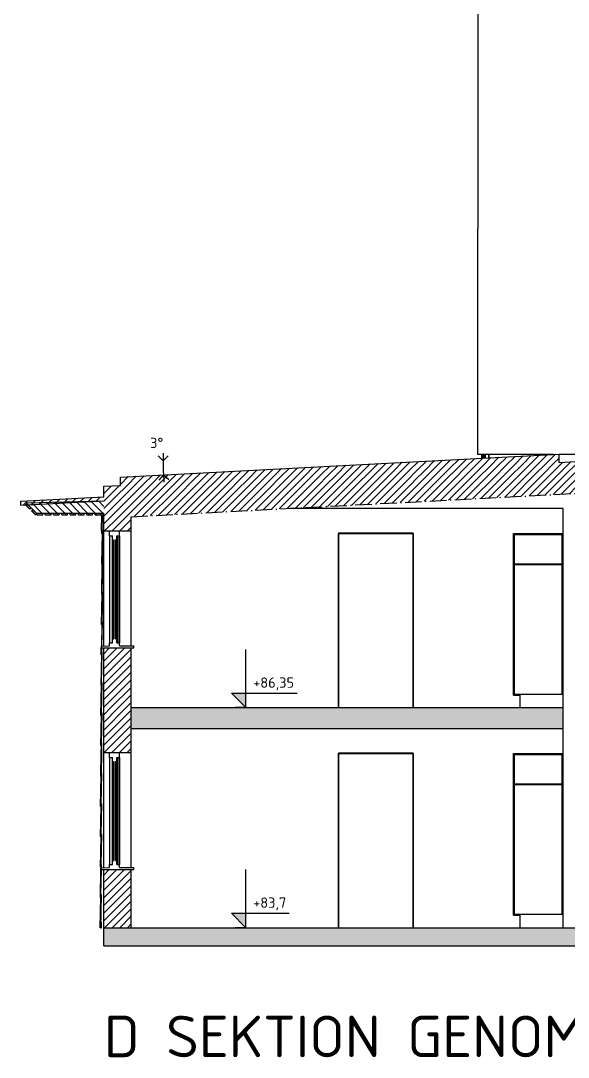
# Model space of a CAD drawing. Header units: millimetres. Extents: x 15 to 2176, y 3 to 641.
# Drawn here: x 1624.4 to 1756.2, y 3.3 to 252.9 of the extents above; entities that cross this region are included whole.
import ezdxf
from ezdxf.xclip import XClip

# ---------------------------------------------------------------- set-up
doc = ezdxf.new("R2010")
doc.units = ezdxf.units.MM
doc.header["$MEASUREMENT"] = 0
doc.header["$XCLIPFRAME"] = 0
doc.set_wipeout_variables(frame=1)
doc.linetypes.add('A_PSTRECK_4', pattern=[6, 4, -0.875, 0.25, -0.875])
doc.linetypes.add('Wipeout_Contour', pattern=[1000, 0, -1000])
for name, color, linetype in [('_Atmosfär- & Solljus', 7, 'Continuous'), ('A--------D3', 1, 'Continuous'), ('A--------P-', 7, 'Continuous'), ('A-01SB-----', 3, 'Continuous'), ('A-01SC-----', 7, 'Continuous'), ('A-01SC-----Ytterväggar2', 7, 'Continuous'), ('A-01SF-----', 7, 'Continuous'), ('A-01SG-----', 1, 'Continuous'), ('A-01SJ-----', 1, 'Continuous'), ('A-43E------', 1, 'A_PSTRECK_4'), ('A-45B------', 1, 'Continuous'), ('A-46---B---', 1, 'Continuous')]:
    doc.layers.add(name, color=color, linetype=linetype)
doc.styles.add('ISO', font='')
doc.styles.get('ISO').set_extended_font_data('ISOCPEUR')
pattern_1 = [(135, (2027.9658, 92.4741), (0.9192388, 0.9192388), [])]
pattern_2 = [(45, (2027.9658, 92.4741), (-0.9192388, 0.9192388), [])]
pattern_3 = [(0, (2027.966, 92.474), (0, 5.19615), [0.5, -2.5]), (0, (2029.466, 95.072), (0, 5.19615), [0.5, -2.5]), (60, (2027.966, 92.474), (-4.5, 2.598076), [0.5, -2.5]), (60, (2030.966, 92.474), (-4.5, 2.598076), [0.5, -2.5]), (120, (2028.466, 92.474), (4.5, 2.598076), [0.5, -2.5]), (120, (2031.466, 92.474), (4.5, 2.598076), [0.5, -2.5]), (0, (2027.9658, 92.9741), (0, 1), [0, -1, 0, -1.5]), (45, (2028.4658, 92.9741), (-0.7071068, 0.7071068), [0, -0.75, 0, -1.25])]

# ---------------------------------------------------------------- blocks, each defined once
blk = doc.blocks.new('Drawing_4_4', base_point=(1874.47, 329.56))
at = {"layer": 'A--------D3', "linetype": 'Continuous'}
for points in [[(1678.58, 87.47), (1678.58, 90.97), (1675.08, 90.97)], [(1678.58, 34.47), (1678.58, 37.97), (1675.08, 37.97)]]:
    blk.add_hatch(color=256, dxfattribs=at).paths.add_polyline_path(points)
at = {"layer": 'A-01SF-----', "linetype": 'Continuous'}
h = blk.add_hatch(dxfattribs=at)
h.set_pattern_fill('BETONG__STD__0004', color=256, style=0, pattern_type=2)
h.set_pattern_definition(pattern_3)
h.paths.add_polyline_path([(1754.97, 82.47), (1754.97, 87.47), (1650.97, 87.47), (1650.97, 82.47)])
h = blk.add_hatch(dxfattribs=at)
h.set_pattern_fill('BETONG__STD__0004', color=256, style=0, pattern_type=2)
h.set_pattern_definition(pattern_3)
h.paths.add_polyline_path([(1757.97, 30.07), (1757.97, 34.47), (1644.37, 34.47), (1644.37, 30.07)])
at = {"layer": 'A-01SG-----', "linetype": 'Continuous'}
h = blk.add_hatch(dxfattribs=at)
h.set_pattern_fill('TEGEL__STD__0004', color=256, style=0, pattern_type=2)
h.set_pattern_definition(pattern_2)
h.paths.add_polyline_path([(1757.97, 146.75), (1644.37, 140.8), (1644.37, 138.07), (1757.97, 144.03)])
h = blk.add_hatch(dxfattribs=at)
h.set_pattern_fill('TEGEL__STD__0004', color=256, style=0, pattern_type=2)
h.set_pattern_definition(pattern_2)
h.paths.add_polyline_path([(1624.37, 137.17), (1624.41, 136.27), (1644.37, 137.31), (1644.37, 138.22)])
h = blk.add_hatch(dxfattribs=at)
h.set_pattern_fill('TEGEL__STD__0004', color=256, style=0, pattern_type=2)
h.set_pattern_definition(pattern_1)
h.paths.add_polyline_path([(1644.37, 134.34), (1644.37, 137.31), (1625.65, 136.82), (1628.13, 134.34)])
h = blk.add_hatch(dxfattribs=at)
h.set_pattern_fill('TEGEL__STD__0004', color=256, style=0, pattern_type=2)
h.set_pattern_definition(pattern_1)
h.paths.add_polyline_path([(1626.53, 135.3), (1626.84, 135.61), (1625.85, 136.6), (1625.54, 136.29)])
h = blk.add_hatch(dxfattribs=at)
h.set_pattern_fill('TEGEL__STD__0004', color=256, style=0, pattern_type=2)
h.set_pattern_definition(pattern_1)
h.paths.add_polyline_path([(1627.94, 133.88), (1628.25, 134.2), (1628.12, 134.32), (1627.26, 135.19), (1626.95, 134.87)])
h = blk.add_hatch(dxfattribs=at)
h.set_pattern_fill('TEGEL__STD__0004', color=256, style=0, pattern_type=2)
h.set_pattern_definition(pattern_1)
h.paths.add_polyline_path([(1629.65, 133.88), (1629.65, 134.32), (1628.25, 134.32), (1628.25, 134.2), (1628.25, 133.88)])
h = blk.add_hatch(dxfattribs=at)
h.set_pattern_fill('TEGEL__STD__0004', color=256, style=0, pattern_type=2)
h.set_pattern_definition(pattern_1)
h.paths.add_polyline_path([(1631.65, 133.88), (1631.65, 134.32), (1630.25, 134.32), (1630.25, 133.88)])
h = blk.add_hatch(dxfattribs=at)
h.set_pattern_fill('TEGEL__STD__0004', color=256, style=0, pattern_type=2)
h.set_pattern_definition(pattern_1)
h.paths.add_polyline_path([(1633.65, 133.88), (1633.65, 134.32), (1632.25, 134.32), (1632.25, 133.88)])
h = blk.add_hatch(dxfattribs=at)
h.set_pattern_fill('TEGEL__STD__0004', color=256, style=0, pattern_type=2)
h.set_pattern_definition(pattern_1)
h.paths.add_polyline_path([(1635.65, 133.88), (1635.65, 134.32), (1634.25, 134.32), (1634.25, 133.88)])
h = blk.add_hatch(dxfattribs=at)
h.set_pattern_fill('TEGEL__STD__0004', color=256, style=0, pattern_type=2)
h.set_pattern_definition(pattern_1)
h.paths.add_polyline_path([(1637.65, 133.88), (1637.65, 134.32), (1636.25, 134.32), (1636.25, 133.88)])
h = blk.add_hatch(dxfattribs=at)
h.set_pattern_fill('TEGEL__STD__0004', color=256, style=0, pattern_type=2)
h.set_pattern_definition(pattern_1)
h.paths.add_polyline_path([(1639.65, 133.88), (1639.65, 134.32), (1638.25, 134.32), (1638.25, 133.88)])
h = blk.add_hatch(dxfattribs=at)
h.set_pattern_fill('TEGEL__STD__0004', color=256, style=0, pattern_type=2)
h.set_pattern_definition(pattern_1)
h.paths.add_polyline_path([(1641.65, 133.88), (1641.65, 134.32), (1640.25, 134.32), (1640.25, 133.88)])
h = blk.add_hatch(dxfattribs=at)
h.set_pattern_fill('TEGEL__STD__0004', color=256, style=0, pattern_type=2)
h.set_pattern_definition(pattern_1)
h.paths.add_polyline_path([(1643.65, 133.88), (1643.65, 134.32), (1642.25, 134.32), (1642.25, 133.88)])
at = {"layer": 'A-43E------', "linetype": 'Continuous'}
h = blk.add_hatch(dxfattribs=at)
h.set_pattern_fill('TEGEL__STD__0004', color=256, style=0, pattern_type=2)
h.set_pattern_definition(pattern_2)
h.paths.add_polyline_path([(1757.99, 144.03), (1644.37, 138.07), (1644.37, 133.13), (1757.99, 139.08)])
at = {"layer": 'A-45B------', "linetype": 'Continuous'}
h = blk.add_hatch(dxfattribs=at)
h.set_pattern_fill('TEGEL__STD__0004', color=256, style=0, pattern_type=2)
h.set_pattern_definition(pattern_2)
h.paths.add_polyline_path([(1648.37, 143.01), (1648.37, 141.01), (1753.97, 146.54), (1753.97, 148.55)])
at = {"layer": '_Atmosfär- & Solljus'}
for p, q in [((1658.63, 146.93), (1657.44, 148.14)), ((1658.63, 146.93), (1659.84, 148.12)), ((1658.72, 143.55), (1657.59, 142.28)), ((1658.72, 143.55), (1659.99, 142.43))]:
    blk.add_line(p, q, dxfattribs=at)
for start, end in [(178.4017, 180), (180, 183), (183, 184.5983)]:
    blk.add_arc((1723.16, 146.93), 64.53, start, end, dxfattribs=at)
at = {"layer": 'A--------D3'}
for p, q in [((1678.58, 87.47), (1678.58, 101.47)), ((1678.58, 87.47), (1675.08, 90.97)), ((1675.08, 90.97), (1678.58, 90.97)), ((1678.58, 90.97), (1690.89, 90.97)), ((1678.58, 87.47), (1675.95, 87.47)), ((1678.58, 87.47), (1681.2, 87.47)), ((1678.58, 34.47), (1678.58, 48.47)), ((1678.58, 34.47), (1675.08, 37.97)), ((1675.08, 37.97), (1678.58, 37.97)), ((1678.58, 37.97), (1688.99, 37.97)), ((1678.58, 34.47), (1675.95, 34.47)), ((1678.58, 34.47), (1681.2, 34.47))]:
    blk.add_line(p, q, dxfattribs=at)
at = {"layer": 'A-01SB-----'}
for p, q in [((1754.97, 135.47), (1689.13, 135.47)), ((1754.97, 129.43), (1754.97, 135.47)), ((1718.85, 129.47), (1700.85, 129.47)), ((1700.85, 129.47), (1700.85, 87.47)), ((1700.87, 87.47), (1700.87, 129.45)), ((1700.87, 129.45), (1718.83, 129.45)), ((1718.83, 129.45), (1718.83, 87.47)), ((1718.85, 87.47), (1718.85, 129.47)), ((1754.97, 76.43), (1754.97, 82.47)), ((1718.85, 76.47), (1700.85, 76.47)), ((1700.85, 76.47), (1700.85, 34.47)), ((1700.87, 34.47), (1700.87, 76.45)), ((1700.87, 76.45), (1718.83, 76.45)), ((1718.83, 76.45), (1718.83, 34.47)), ((1718.85, 34.47), (1718.85, 76.47))]:
    blk.add_line(p, q, dxfattribs=at)
at = {"layer": 'A-01SC-----'}
for p, q in [((1644.37, 130.07), (1644.37, 133.13)), ((1650.97, 130.07), (1650.97, 133.47)), ((1644.37, 102.3), (1644.37, 130.07)), ((1650.97, 102.37), (1650.97, 130.07)), ((1651.57, 101.87), (1651.57, 102.37)), ((1643.77, 101.87), (1643.77, 102.27)), ((1644.37, 87.47), (1644.37, 101.87)), ((1650.97, 87.47), (1650.97, 101.87)), ((1644.37, 76.67), (1644.37, 87.47)), ((1650.97, 76.67), (1650.97, 87.47)), ((1644.37, 48.9), (1644.37, 76.67)), ((1650.97, 48.97), (1650.97, 76.67)), ((1643.77, 48.47), (1643.77, 48.87)), ((1644.37, 34.47), (1644.37, 48.47)), ((1650.97, 34.47), (1650.97, 48.47)), ((1651.57, 48.47), (1651.57, 48.97)), ((1644.37, 34.47), (1650.97, 34.47))]:
    blk.add_line(p, q, dxfattribs=at)
at = {"layer": 'A-01SC-----Ytterväggar2'}
for p, q in [((1734.37, 257.27), (1734.37, 202.87)), ((1734.37, 148.47), (1734.37, 202.87)), ((1752.61, 148.47), (1734.37, 148.47)), ((1757.97, 148.47), (1753.97, 148.47)), ((1643.83, 130.07), (1643.91, 133.92)), ((1644.04, 133.91), (1643.91, 133.92)), ((1643.96, 130.07), (1644.04, 133.91)), ((1643.83, 130.07), (1643.82, 129.39)), ((1643.83, 130.07), (1643.96, 130.07)), ((1644.09, 129.99), (1643.94, 122.69)), ((1643.96, 130.07), (1643.96, 129.99)), ((1644.09, 129.99), (1643.96, 129.99)), ((1643.95, 129.39), (1643.79, 122.09)), ((1643.95, 129.39), (1643.82, 129.39)), ((1644.07, 122.69), (1643.91, 115.39)), ((1644.07, 122.69), (1643.94, 122.69)), ((1643.92, 122.09), (1643.77, 114.79)), ((1643.92, 122.09), (1643.79, 122.09)), ((1644.04, 115.38), (1643.89, 108.09)), ((1644.04, 115.38), (1643.91, 115.39)), ((1643.9, 114.79), (1643.75, 107.49)), ((1643.9, 114.79), (1643.77, 114.79)), ((1643.88, 107.49), (1643.75, 107.49)), ((1643.88, 107.49), (1643.77, 102.27)), ((1644.02, 108.08), (1643.89, 108.09)), ((1643.9, 102.28), (1644.02, 108.08)), ((1643.7, 92.89), (1643.85, 100.19)), ((1643.72, 100.19), (1643.76, 101.87)), ((1643.85, 100.19), (1643.72, 100.19)), ((1643.77, 102.25), (1643.76, 101.87)), ((1643.76, 101.87), (1643.77, 101.87)), ((1643.84, 93.48), (1643.99, 100.78)), ((1643.86, 100.79), (1643.89, 101.87)), ((1643.99, 100.78), (1643.86, 100.79)), ((1643.68, 85.59), (1643.83, 92.88)), ((1643.83, 92.88), (1643.7, 92.89)), ((1643.82, 86.18), (1643.97, 93.48)), ((1643.97, 93.48), (1643.84, 93.48)), ((1643.65, 78.28), (1643.8, 85.58)), ((1643.8, 85.58), (1643.68, 85.59)), ((1643.79, 78.88), (1643.95, 86.18)), ((1643.95, 86.18), (1643.82, 86.18)), ((1643.78, 78.28), (1643.65, 78.28)), ((1643.75, 76.67), (1643.78, 78.28)), ((1643.92, 78.88), (1643.79, 78.88)), ((1643.88, 76.67), (1643.92, 78.88)), ((1643.63, 70.98), (1643.75, 76.67)), ((1643.75, 76.67), (1643.88, 76.67)), ((1643.77, 71.58), (1643.88, 76.67)), ((1643.6, 63.68), (1643.76, 70.98)), ((1643.63, 70.98), (1643.76, 70.98)), ((1643.75, 64.28), (1643.9, 71.58)), ((1643.77, 71.58), (1643.9, 71.58)), ((1643.58, 56.38), (1643.73, 63.68)), ((1643.6, 63.68), (1643.73, 63.68)), ((1643.72, 56.98), (1643.88, 64.28)), ((1643.75, 64.28), (1643.88, 64.28)), ((1643.56, 49.08), (1643.71, 56.38)), ((1643.58, 56.38), (1643.71, 56.38)), ((1643.7, 49.68), (1643.85, 56.98)), ((1643.72, 56.98), (1643.85, 56.98)), ((1643.53, 41.78), (1643.67, 48.47)), ((1643.56, 49.08), (1643.69, 49.08)), ((1643.67, 48.47), (1643.69, 49.08)), ((1643.67, 48.47), (1643.77, 48.47)), ((1643.68, 42.38), (1643.8, 48.47)), ((1643.7, 49.68), (1643.83, 49.67)), ((1643.81, 48.87), (1643.83, 49.67)), ((1643.51, 34.48), (1643.66, 41.78)), ((1643.66, 41.78), (1643.53, 41.78)), ((1643.64, 34.48), (1643.81, 42.37)), ((1643.81, 42.37), (1643.68, 42.38)), ((1643.68, 35.87), (1643.81, 35.87)), ((1643.68, 34.47), (1643.68, 35.87)), ((1643.81, 34.47), (1643.81, 35.87)), ((1643.64, 34.48), (1643.51, 34.48)), ((1643.68, 34.47), (1643.81, 34.47))]:
    blk.add_line(p, q, dxfattribs=at)
at = {"layer": 'A-01SF-----'}
for p, q in [((1650.97, 87.47), (1754.97, 87.47)), ((1650.97, 82.47), (1650.97, 87.47)), ((1754.97, 82.47), (1754.97, 87.47)), ((1650.97, 82.47), (1754.97, 82.47)), ((1644.37, 34.47), (1757.97, 34.47)), ((1644.37, 30.07), (1644.37, 34.47)), ((1644.37, 30.07), (1757.97, 30.07))]:
    blk.add_line(p, q, dxfattribs=at)
at = {"layer": 'A-01SG-----'}
for p, q in [((1753.97, 146.54), (1757.97, 146.75)), ((1644.37, 140.8), (1648.37, 141.01)), ((1644.37, 138.22), (1644.37, 140.8)), ((1624.37, 137.17), (1644.37, 138.22)), ((1624.41, 136.27), (1644.37, 137.31)), ((1625.65, 136.82), (1644.37, 137.31)), ((1624.41, 136.27), (1624.37, 137.17)), ((1625.54, 136.29), (1625.85, 136.6)), ((1626.53, 135.3), (1625.54, 136.29)), ((1628.13, 134.34), (1625.65, 136.82)), ((1626.84, 135.61), (1625.85, 136.6)), ((1626.53, 135.3), (1626.84, 135.61)), ((1626.95, 134.87), (1627.26, 135.19)), ((1627.94, 133.88), (1626.95, 134.87)), ((1628.12, 134.32), (1627.26, 135.19)), ((1627.94, 133.88), (1628.25, 134.2)), ((1628.25, 134.2), (1628.12, 134.32)), ((1628.13, 134.34), (1644.37, 134.34)), ((1628.25, 134.32), (1629.65, 134.32)), ((1628.25, 134.2), (1628.25, 134.32)), ((1628.25, 133.88), (1628.25, 134.2)), ((1628.25, 133.88), (1629.65, 133.88)), ((1629.65, 133.88), (1629.65, 134.32)), ((1630.25, 134.32), (1631.65, 134.32)), ((1630.25, 133.88), (1630.25, 134.32)), ((1630.25, 133.88), (1631.65, 133.88)), ((1631.65, 133.88), (1631.65, 134.32)), ((1632.25, 134.32), (1633.65, 134.32)), ((1632.25, 133.88), (1632.25, 134.32)), ((1632.25, 133.88), (1633.65, 133.88)), ((1633.65, 133.88), (1633.65, 134.32)), ((1634.25, 134.32), (1635.65, 134.32)), ((1634.25, 133.88), (1634.25, 134.32)), ((1634.25, 133.88), (1635.65, 133.88)), ((1635.65, 133.88), (1635.65, 134.32)), ((1636.25, 134.32), (1637.65, 134.32)), ((1636.25, 133.88), (1636.25, 134.32)), ((1636.25, 133.88), (1637.65, 133.88)), ((1637.65, 133.88), (1637.65, 134.32)), ((1638.25, 134.32), (1639.65, 134.32)), ((1638.25, 133.88), (1638.25, 134.32)), ((1638.25, 133.88), (1639.65, 133.88)), ((1639.65, 133.88), (1639.65, 134.32)), ((1640.25, 134.32), (1641.65, 134.32)), ((1640.25, 133.88), (1640.25, 134.32)), ((1640.25, 133.88), (1641.65, 133.88)), ((1641.65, 133.88), (1641.65, 134.32)), ((1642.25, 134.32), (1643.65, 134.32)), ((1642.25, 133.88), (1642.25, 134.32)), ((1642.25, 133.88), (1643.65, 133.88)), ((1643.65, 133.88), (1643.65, 134.32))]:
    blk.add_line(p, q, dxfattribs=at)
at = {"layer": 'A-01SJ-----'}
for p, q in [((1735.33, 147.57), (1735.33, 148.47)), ((1735.37, 147.57), (1735.37, 148.47)), ((1735.49, 147.58), (1735.49, 148.47)), ((1735.5, 147.58), (1735.5, 148.47)), ((1735.67, 147.59), (1735.67, 148.47)), ((1735.68, 147.59), (1735.68, 148.47)), ((1735.79, 147.59), (1735.79, 148.47)), ((1735.83, 147.6), (1735.83, 148.47)), ((1736.13, 147.61), (1736.13, 148.47)), ((1736.21, 147.61), (1736.21, 148.47)), ((1737.05, 147.66), (1737.05, 148.47)), ((1737.13, 147.66), (1737.13, 148.47)), ((1737.13, 147.66), (1737.13, 148.47))]:
    blk.add_line(p, q, dxfattribs=at)
at = {"layer": 'A-43E------'}
for p, q in [((1650.97, 133.47), (1757.99, 139.08)), ((1644.37, 133.13), (1644.37, 134.34))]:
    blk.add_line(p, q, dxfattribs=at)
at = {"layer": 'A-45B------'}
for p, q in [((1648.37, 143.01), (1753.97, 148.55)), ((1753.97, 146.54), (1753.97, 148.55)), ((1648.37, 141.01), (1648.37, 143.01))]:
    blk.add_line(p, q, dxfattribs=at)
at = {"layer": 'A-46---B---'}
for p, q in [((1742.97, 129.43), (1743.25, 129.43)), ((1742.97, 90.47), (1742.97, 129.43)), ((1743.25, 129.43), (1754.69, 129.43)), ((1743.25, 129.15), (1754.69, 129.15)), ((1743.25, 122.15), (1743.25, 129.15)), ((1754.69, 129.43), (1754.97, 129.43)), ((1754.69, 122.15), (1754.69, 129.15)), ((1754.97, 90.47), (1754.97, 129.43)), ((1743.25, 122.15), (1754.69, 122.15)), ((1743.25, 90.75), (1743.25, 121.99)), ((1743.25, 121.99), (1754.69, 121.99)), ((1754.69, 90.75), (1754.69, 121.99)), ((1742.97, 90.47), (1743.25, 90.47)), ((1743.25, 90.75), (1754.69, 90.75)), ((1743.25, 90.47), (1744.57, 90.47)), ((1744.57, 87.47), (1744.57, 90.47)), ((1754.97, 87.47), (1754.97, 90.47)), ((1744.57, 87.47), (1754.97, 87.47)), ((1742.97, 76.43), (1743.25, 76.43)), ((1742.97, 37.47), (1742.97, 76.43)), ((1743.25, 76.43), (1754.69, 76.43)), ((1743.25, 76.15), (1754.69, 76.15)), ((1743.25, 69.15), (1743.25, 76.15)), ((1754.69, 76.43), (1754.97, 76.43)), ((1754.69, 69.15), (1754.69, 76.15)), ((1754.97, 37.47), (1754.97, 76.43)), ((1743.25, 69.15), (1754.69, 69.15)), ((1743.25, 37.75), (1743.25, 68.99)), ((1743.25, 68.99), (1754.69, 68.99)), ((1754.69, 37.75), (1754.69, 68.99)), ((1742.97, 37.47), (1743.25, 37.47)), ((1743.25, 37.75), (1754.69, 37.75)), ((1743.25, 37.47), (1744.57, 37.47)), ((1744.57, 34.47), (1744.57, 37.47)), ((1754.97, 34.47), (1754.97, 37.47)), ((1744.57, 34.47), (1754.97, 34.47))]:
    blk.add_line(p, q, dxfattribs=at)
at = {"layer": '_Atmosfär- & Solljus', "insert": (1655.5, 149.98), "char_height": 2.5, "attachment_point": 7, "style": 'ISO'}
blk.add_mtext('\\A1;{\\fISOCPEUR|b0|i0|c0|p34;3°}', dxfattribs=at)
at = {"layer": 'A--------D3', "char_height": 2.5, "attachment_point": 7, "style": 'ISO'}
for s, insert in [('\\A1;{\\fISOCPEUR|b0|i0|c0|p34;+86,35}', (1680.33, 91.67)), ('\\A1;{\\fISOCPEUR|b0|i0|c0|p34;+83,7}', (1680.33, 38.67))]:
    blk.add_mtext(s, dxfattribs=dict(at, insert=insert))
at = {"linetype": 'Wipeout_Contour', "ltscale": 6607.845745}
blk.add_wipeout([(1646.47, 128.87), (1646.47, 127.87), (1647.47, 127.87), (1647.47, 128.87)], dxfattribs=at).dxf.layer = 'A-01SC-----'
at = {"linetype": 'Wipeout_Contour', "ltscale": 6600.877864}
blk.add_wipeout([(1646.47, 103.07), (1647.47, 103.07), (1647.47, 104.07), (1646.47, 104.07)], dxfattribs=at).dxf.layer = 'A-01SC-----'
at = {"linetype": 'Wipeout_Contour', "ltscale": 6594.686132}
blk.add_wipeout([(1646.47, 75.47), (1646.47, 74.47), (1647.47, 74.47), (1647.47, 75.47)], dxfattribs=at).dxf.layer = 'A-01SC-----'
at = {"linetype": 'Wipeout_Contour', "ltscale": 6590.920013}
blk.add_wipeout([(1646.47, 49.67), (1647.47, 49.67), (1647.47, 50.67), (1646.47, 50.67)], dxfattribs=at).dxf.layer = 'A-01SC-----'
at = {"layer": 'A-01SC-----', "linetype": 'Continuous'}
h = blk.add_hatch(dxfattribs=at)
h.set_pattern_fill('TEGEL__STD__0004', color=256, style=0, pattern_type=2)
h.set_pattern_definition(pattern_2)
h.paths.add_polyline_path([(1650.97, 130.07), (1650.97, 133.47), (1644.37, 133.13), (1644.37, 130.07)])
h = blk.add_hatch(dxfattribs=at)
h.set_pattern_fill('TEGEL__STD__0004', color=256, style=0, pattern_type=2)
h.set_pattern_definition(pattern_2)
h.paths.add_polyline_path([(1650.97, 101.87), (1644.37, 101.87), (1644.37, 87.47), (1650.97, 87.47)])
h = blk.add_hatch(dxfattribs=at)
h.set_pattern_fill('TEGEL__STD__0004', color=256, style=0, pattern_type=2)
h.set_pattern_definition(pattern_2)
h.paths.add_polyline_path([(1650.97, 76.67), (1650.97, 87.47), (1644.37, 87.47), (1644.37, 76.67)])
h = blk.add_hatch(dxfattribs=at)
h.set_pattern_fill('TEGEL__STD__0004', color=256, style=0, pattern_type=2)
h.set_pattern_definition(pattern_2)
h.paths.add_polyline_path([(1650.97, 48.47), (1644.37, 48.47), (1644.37, 34.47), (1650.97, 34.47)])
at = {"layer": 'A-01SC-----'}
for p, q in [((1644.37, 130.07), (1650.97, 130.07)), ((1645.77, 130.07), (1647.17, 130.07)), ((1645.77, 128.87), (1645.77, 130.07)), ((1647.17, 130.07), (1648.17, 130.07)), ((1648.17, 128.87), (1648.17, 130.07)), ((1645.77, 128.87), (1645.77, 103.07)), ((1645.77, 128.87), (1646.47, 128.87)), ((1646.47, 127.87), (1646.47, 128.87)), ((1646.47, 104.07), (1646.47, 127.87)), ((1646.47, 127.87), (1646.77, 127.87)), ((1646.77, 104.07), (1646.77, 127.87)), ((1647.17, 104.07), (1647.17, 127.87)), ((1647.17, 127.87), (1647.47, 127.87)), ((1647.47, 128.87), (1648.17, 128.87)), ((1647.47, 127.87), (1647.47, 128.87)), ((1647.47, 104.07), (1647.47, 127.87)), ((1647.77, 128.87), (1647.77, 103.07)), ((1648.17, 128.87), (1648.17, 103.07)), ((1643.77, 102.27), (1645.77, 102.37)), ((1645.77, 103.07), (1646.47, 103.07)), ((1645.77, 102.37), (1645.77, 103.07)), ((1646.47, 104.07), (1646.77, 104.07)), ((1646.47, 103.07), (1646.47, 104.07)), ((1647.17, 104.07), (1647.47, 104.07)), ((1647.47, 103.07), (1647.47, 104.07)), ((1647.47, 103.07), (1648.17, 103.07)), ((1648.17, 102.37), (1648.17, 103.07)), ((1648.17, 102.37), (1651.57, 102.37)), ((1643.89, 101.87), (1645.77, 101.87)), ((1644.37, 101.87), (1650.97, 101.87)), ((1645.77, 101.87), (1647.17, 101.87)), ((1647.17, 101.87), (1648.17, 101.87)), ((1648.17, 101.87), (1651.57, 101.87)), ((1644.37, 76.67), (1650.97, 76.67)), ((1645.77, 76.67), (1647.17, 76.67)), ((1645.77, 75.47), (1645.77, 76.67)), ((1645.77, 75.47), (1645.77, 49.67)), ((1645.77, 75.47), (1646.47, 75.47)), ((1646.47, 74.47), (1646.47, 75.47)), ((1647.17, 76.67), (1648.17, 76.67)), ((1647.47, 75.47), (1648.17, 75.47)), ((1647.47, 74.47), (1647.47, 75.47)), ((1647.77, 75.47), (1647.77, 49.67)), ((1648.17, 75.47), (1648.17, 76.67)), ((1648.17, 75.47), (1648.17, 49.67)), ((1646.47, 50.67), (1646.47, 74.47)), ((1646.47, 74.47), (1646.77, 74.47)), ((1646.77, 50.67), (1646.77, 74.47)), ((1647.17, 74.47), (1647.47, 74.47)), ((1647.17, 50.67), (1647.17, 74.47)), ((1647.47, 50.67), (1647.47, 74.47)), ((1646.47, 50.67), (1646.77, 50.67)), ((1646.47, 49.67), (1646.47, 50.67)), ((1647.17, 50.67), (1647.47, 50.67)), ((1647.47, 49.67), (1647.47, 50.67)), ((1643.77, 48.87), (1645.77, 48.97)), ((1643.8, 48.47), (1645.77, 48.47)), ((1644.37, 48.47), (1650.97, 48.47)), ((1645.77, 49.67), (1646.47, 49.67)), ((1645.77, 48.97), (1645.77, 49.67)), ((1645.77, 48.47), (1647.17, 48.47)), ((1647.17, 48.47), (1648.17, 48.47)), ((1647.47, 49.67), (1648.17, 49.67)), ((1648.17, 48.97), (1648.17, 49.67)), ((1648.17, 48.97), (1651.57, 48.97)), ((1648.17, 48.47), (1651.57, 48.47))]:
    blk.add_line(p, q, dxfattribs=at)

msp = doc.modelspace()

# ---------------------------------------------------------------- block references
at = {"layer": 'A--------P-'}
ref = msp.add_blockref('Drawing_4_4', (1874.47, 329.56), dxfattribs=at)
XClip(ref).set_block_clipping_path([(1621.1657714889, 18.4741086751), (2127.7704267137, 640.6436337123)])

# ---------------------------------------------------------------- texts
at = {"layer": 'A--------P-', "insert": (1644.37, 3.26), "char_height": 10, "attachment_point": 7, "style": 'ISO'}
msp.add_mtext('\\A1;{\\fISOCPEUR|b0|i0|c0|p34;D SEKTION GENOM NY LÄGENHET}', dxfattribs=at)

doc.saveas('drawing.dxf')
